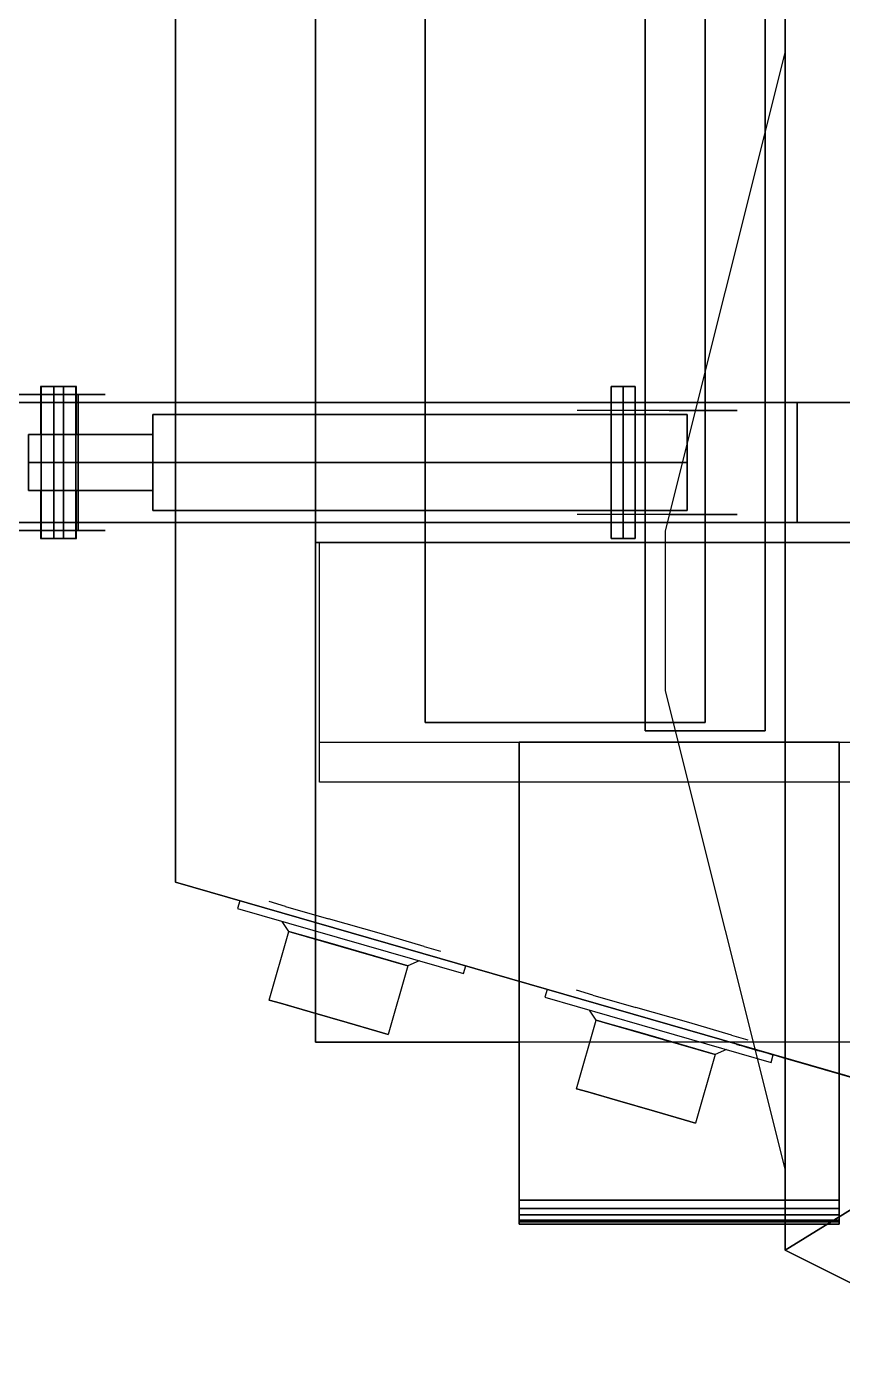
# Model space of a CAD drawing. Extents: x -1 to 971, y -1221 to 74.
# Drawn here: x 180.5 to 384.4, y -1202.1 to -866 of the extents above; entities that cross this region are included whole.
import ezdxf

# ---------------------------------------------------------------- set-up
doc = ezdxf.new("R2010")
doc.units = 0
for name, color, linetype in [('PQ_200_2D', 1, 'Continuous'), ('PQ_200_3D', 1, 'Continuous'), ('PQ_204_2D', 7, 'Continuous'), ('PQ_204_3D', 7, 'Continuous')]:
    doc.layers.add(name, color=color, linetype=linetype)

msp = doc.modelspace()

# ---------------------------------------------------------------- linework, layer by layer
at = {"layer": 'PQ_200_2D'}
for p, q in [((26.36, -958), (200.12, -958)), ((217.68, -960), (193.36, -960)), ((217.68, -990), (193.36, -990)), ((200.12, -992), (26.36, -992)), ((303.68, -1104.82), (303.68, -1165.54)), ((252.68, -1112.82), (252.68, -1120)), ((252.68, -1120), (303.68, -1120)), ((303.68, -1165.54), (370.18, -1165.54))]:
    msp.add_line(p, q, dxfattribs=at)
for points in [[(217.68, -960), (217.68, -50), (252.68, -50)], [(192.96, -968), (192.96, -956), (183.96, -956), (183.96, -968)], [(183.96, -982), (183.96, -994), (192.96, -994), (192.96, -982)], [(752.68, -990), (752.68, -1080), (510.18, -1150), (460.18, -1150), (217.68, -1080), (217.68, -990)], [(233.8, -1084.65), (233.24, -1086.58), (289.77, -1102.89), (290.33, -1100.97)], [(278.61, -1099.67), (275.85, -1100.92), (270.89, -1118.08), (241.13, -1109.49), (246.08, -1092.33), (244.41, -1089.8)], [(370.18, -1165.54), (370.18, -1172.1), (430.18, -1202.1), (470.18, -1202.1)]]:
    msp.add_lwpolyline(points, dxfattribs=at)
at = {"layer": 'PQ_200_3D', "extrusion": (0, -1, 0)}
for centre, radius in [((188.46, 2025.75, 956), 4.5), ((329.68, 2025.75, 956), 3), ((188.46, 2025.75, 994), 4.5), ((329.68, 2025.75, 994), 3)]:
    msp.add_circle(centre, radius, dxfattribs=at)
at = {"layer": 'PQ_200_3D', "extrusion": (1, 0, 0)}
for centre, radius in [((-975, 2025.75, 212.07), 12), ((-975, 2025.75, 345.67), 12), ((-975, 2025.75, 180.96), 7), ((-975, 2025.75, 212.07), 7)]:
    msp.add_circle(centre, radius, dxfattribs=at)
at = {"layer": 'PQ_200_3D'}
for points in [[(252.68, -1120), (252.68, 0), (717.68, 0), (717.68, -1120)], [(252.68, -995, 65), (717.68, -995, 65), (717.68, 0, 65), (252.68, 0, 65)], [(252.68, -1120), (252.68, -1120, 65), (252.68, 0, 65), (252.68, 0)], [(217.68, -1080, 1685), (217.68, -1080, 1945), (217.68, -50, 1945), (217.68, -50, 1685)], [(340.18, -992.1, 202.34), (340.18, -1032.1, 202.34), (370.18, -1152.1, 202.34), (370.18, -872.1, 202.34)], [(340.18, -992.1, 168.34), (340.18, -1032.1, 168.34), (370.18, -1152.1, 168.34), (370.18, -872.1, 168.34)], [(370.18, -1152.1, 168.34), (370.18, -872.1, 168.34), (370.18, -872.1, 202.34), (370.18, -1152.1, 202.34)], [(193.36, -992, 2006.19), (193.36, -958, 2006.19), (56.8, -958, 1520.01), (56.8, -992, 1520.01)], [(193.36, -992, 2006.19), (174.1, -992, 2011.6), (174.1, -958, 2011.6), (193.36, -958, 2006.19)], [(252.68, -995, 65), (253.68, -995, 60), (716.68, -995, 60), (717.68, -995, 65)], [(253.68, -995, 60), (716.68, -995, 60), (716.68, -1055, 50), (253.68, -1055, 50)], [(217.68, -1080, 1685), (460.18, -1150, 1685), (460.18, -1150, 1945), (217.68, -1080, 1945)]]:
    msp.add_3dface(points, dxfattribs=at)
for points, invisible_edges in [([(217.68, -1080, 1945), (752.68, -1080, 1945), (752.68, -50, 1945), (217.68, -50, 1945)], 1), ([(217.68, -1080, 1685), (752.68, -1080, 1685), (752.68, -50, 1685), (217.68, -50, 1685)], 1), ([(183.96, -956, 2025.75), (184.57, -956, 2028), (188.46, -956, 2025.75)], 15), ([(184.57, -956, 2023.5), (183.96, -956, 2025.75), (188.46, -956, 2025.75)], 15), ([(185.24, -956, 2022.6), (184.1, -956, 2024.63), (184.1, -994, 2024.63), (185.24, -994, 2022.6)], 10), ([(184.1, -956, 2024.63), (184.13, -956, 2026.96), (184.13, -994, 2026.96), (184.1, -994, 2024.63)], 8), ([(184.13, -956, 2026.96), (185.32, -956, 2028.97), (185.32, -994, 2028.97), (184.13, -994, 2026.96)], 2), ([(184.57, -956, 2028), (186.21, -956, 2029.64), (188.46, -956, 2025.75)], 15), ([(186.21, -956, 2021.85), (184.57, -956, 2023.5), (188.46, -956, 2025.75)], 15), ([(187.25, -956, 2021.41), (185.24, -956, 2022.6), (185.24, -994, 2022.6), (187.25, -994, 2021.41)], 2), ([(185.32, -956, 2028.97), (187.35, -956, 2030.11), (187.35, -994, 2030.11), (185.32, -994, 2028.97)], 10), ([(186.21, -956, 2029.64), (188.46, -956, 2030.25), (188.46, -956, 2025.75)], 15), ([(188.46, -956, 2021.25), (186.21, -956, 2021.85), (188.46, -956, 2025.75)], 15), ([(189.57, -956, 2021.39), (187.25, -956, 2021.41), (187.25, -994, 2021.41), (189.57, -994, 2021.39)], 8), ([(187.35, -956, 2030.11), (189.68, -956, 2030.08), (189.68, -994, 2030.08), (187.35, -994, 2030.11)], 8), ([(188.46, -956, 2030.25), (190.71, -956, 2029.64), (188.46, -956, 2025.75)], 15), ([(190.71, -956, 2029.64), (192.36, -956, 2028), (188.46, -956, 2025.75)], 15), ([(192.36, -956, 2028), (192.96, -956, 2025.75), (188.46, -956, 2025.75)], 15), ([(192.96, -956, 2025.75), (192.36, -956, 2023.5), (188.46, -956, 2025.75)], 15), ([(192.36, -956, 2023.5), (190.71, -956, 2021.85), (188.46, -956, 2025.75)], 15), ([(190.71, -956, 2021.85), (188.46, -956, 2021.25), (188.46, -956, 2025.75)], 15), ([(191.61, -956, 2022.53), (189.57, -956, 2021.39), (189.57, -994, 2021.39), (191.61, -994, 2022.53)], 10), ([(189.68, -956, 2030.08), (191.68, -956, 2028.89), (191.68, -994, 2028.89), (189.68, -994, 2030.08)], 2), ([(192.79, -956, 2024.53), (191.61, -956, 2022.53), (191.61, -994, 2022.53), (192.79, -994, 2024.53)], 2), ([(191.68, -956, 2028.89), (192.82, -956, 2026.86), (192.82, -994, 2026.86), (191.68, -994, 2028.89)], 10), ([(192.82, -956, 2026.86), (192.79, -956, 2024.53), (192.79, -994, 2024.53), (192.82, -994, 2026.86)], 8), ([(326.68, -956, 2025.75), (327.08, -956, 2027.25), (327.08, -994, 2027.25), (326.68, -994, 2025.75)], 2), ([(327.08, -956, 2024.25), (326.68, -956, 2025.75), (326.68, -994, 2025.75), (327.08, -994, 2024.25)], 8), ([(327.08, -956, 2027.25), (328.18, -956, 2028.34), (328.18, -994, 2028.34), (327.08, -994, 2027.25)], 10), ([(328.18, -956, 2023.15), (327.08, -956, 2024.25), (327.08, -994, 2024.25), (328.18, -994, 2023.15)], 10), ([(328.18, -956, 2028.34), (329.68, -956, 2028.75), (329.68, -994, 2028.75), (328.18, -994, 2028.34)], 8), ([(329.68, -956, 2022.75), (328.18, -956, 2023.15), (328.18, -994, 2023.15), (329.68, -994, 2022.75)], 2), ([(329.68, -956, 2028.75), (331.18, -956, 2028.34), (331.18, -994, 2028.34), (329.68, -994, 2028.75)], 2), ([(331.18, -956, 2023.15), (329.68, -956, 2022.75), (329.68, -994, 2022.75), (331.18, -994, 2023.15)], 8), ([(331.18, -956, 2028.34), (332.27, -956, 2027.25), (332.27, -994, 2027.25), (331.18, -994, 2028.34)], 10), ([(332.27, -956, 2024.25), (331.18, -956, 2023.15), (331.18, -994, 2023.15), (332.27, -994, 2024.25)], 10), ([(332.27, -956, 2027.25), (332.68, -956, 2025.75), (332.68, -994, 2025.75), (332.27, -994, 2027.25)], 8), ([(332.68, -956, 2025.75), (332.27, -956, 2024.25), (332.27, -994, 2024.25), (332.68, -994, 2025.75)], 2), ([(200.12, -958, 2030.26), (180.86, -958, 2035.67), (26.73, -958, 1486.91), (45.99, -958, 1481.5)], 4), ([(326.68, -961, 2025.75), (327.08, -961, 2027.25), (329.68, -961, 2025.75)], 15), ([(327.08, -961, 2024.25), (326.68, -961, 2025.75), (329.68, -961, 2025.75)], 15), ([(327.08, -961, 2027.25), (328.18, -961, 2028.34), (329.68, -961, 2025.75)], 15), ([(328.18, -961, 2023.15), (327.08, -961, 2024.25), (329.68, -961, 2025.75)], 15), ([(328.18, -961, 2028.34), (329.68, -961, 2028.75), (329.68, -961, 2025.75)], 15), ([(329.68, -961, 2022.75), (328.18, -961, 2023.15), (329.68, -961, 2025.75)], 15), ([(329.68, -961, 2028.75), (331.18, -961, 2028.34), (329.68, -961, 2025.75)], 15), ([(331.18, -961, 2028.34), (332.27, -961, 2027.25), (329.68, -961, 2025.75)], 15), ([(332.27, -961, 2027.25), (332.68, -961, 2025.75), (329.68, -961, 2025.75)], 15), ([(332.68, -961, 2025.75), (332.27, -961, 2024.25), (329.68, -961, 2025.75)], 15), ([(332.27, -961, 2024.25), (331.18, -961, 2023.15), (329.68, -961, 2025.75)], 15), ([(331.18, -961, 2023.15), (329.68, -961, 2022.75), (329.68, -961, 2025.75)], 15), ([(345.67, -964.61, 2031.75), (345.67, -963, 2025.75), (212.07, -963, 2025.75), (212.07, -964.61, 2031.75)], 8), ([(345.67, -963, 2025.75), (345.67, -964.61, 2019.75), (212.07, -964.61, 2019.75), (212.07, -963, 2025.75)], 2), ([(212.07, -964.61, 2031.75), (212.07, -963, 2025.75), (212.07, -975, 2025.75)], 15), ([(212.07, -963, 2025.75), (212.07, -964.61, 2019.75), (212.07, -975, 2025.75)], 15), ([(345.67, -969, 2036.14), (345.67, -964.61, 2031.75), (212.07, -964.61, 2031.75), (212.07, -969, 2036.14)], 10), ([(345.67, -964.61, 2019.75), (345.67, -969, 2015.35), (212.07, -969, 2015.35), (212.07, -964.61, 2019.75)], 10), ([(212.07, -969, 2036.14), (212.07, -964.61, 2031.75), (212.07, -975, 2025.75)], 15), ([(212.07, -964.61, 2019.75), (212.07, -969, 2015.35), (212.07, -975, 2025.75)], 15), ([(358.18, -962, 1995), (318.18, -962, 1995), (318.18, -962, 2026.8), (341.18, -962, 2026.8)], 4), ([(320.71, -962, 2031.12), (318.18, -962, 2026.8), (329.68, -962, 2026.8)], 10), ([(324.77, -962, 2034.05), (320.71, -962, 2031.12), (329.68, -962, 2026.8)], 10), ([(329.68, -962, 2035.09), (324.77, -962, 2034.05), (329.68, -962, 2026.8)], 10), ([(341.18, -962, 2026.8), (338.64, -962, 2031.12), (329.68, -962, 2026.8)], 10), ([(338.64, -962, 2031.12), (334.58, -962, 2034.05), (329.68, -962, 2026.8)], 10), ([(334.58, -962, 2034.05), (329.68, -962, 2035.09), (329.68, -962, 2026.8)], 10), ([(345.67, -964.61, 2031.75), (345.67, -963, 2025.75), (345.67, -975, 2025.75)], 15), ([(345.67, -963, 2025.75), (345.67, -964.61, 2019.75), (345.67, -975, 2025.75)], 15), ([(345.67, -969, 2036.14), (345.67, -964.61, 2031.75), (345.67, -975, 2025.75)], 15), ([(345.67, -964.61, 2019.75), (345.67, -969, 2015.35), (345.67, -975, 2025.75)], 15), ([(212.07, -968.94, 2029.25), (212.07, -968, 2025.75), (180.96, -968, 2025.75), (180.96, -968.94, 2029.25)], 8), ([(212.07, -968, 2025.75), (212.07, -968.94, 2022.25), (180.96, -968.94, 2022.25), (180.96, -968, 2025.75)], 2), ([(180.96, -968.94, 2029.25), (180.96, -968, 2025.75), (180.96, -975, 2025.75)], 15), ([(180.96, -968, 2025.75), (180.96, -968.94, 2022.25), (180.96, -975, 2025.75)], 15), ([(326.68, -967, 2025.75), (327.08, -967, 2027.25), (329.68, -967, 2025.75)], 15), ([(327.08, -967, 2024.25), (326.68, -967, 2025.75), (329.68, -967, 2025.75)], 15), ([(327.08, -967, 2027.25), (328.18, -967, 2028.34), (329.68, -967, 2025.75)], 15), ([(328.18, -967, 2023.15), (327.08, -967, 2024.25), (329.68, -967, 2025.75)], 15), ([(328.18, -967, 2028.34), (329.68, -967, 2028.75), (329.68, -967, 2025.75)], 15), ([(329.68, -967, 2022.75), (328.18, -967, 2023.15), (329.68, -967, 2025.75)], 15), ([(329.68, -967, 2028.75), (331.18, -967, 2028.34), (329.68, -967, 2025.75)], 15), ([(331.18, -967, 2028.34), (332.27, -967, 2027.25), (329.68, -967, 2025.75)], 15), ([(332.27, -967, 2027.25), (332.68, -967, 2025.75), (329.68, -967, 2025.75)], 15), ([(332.68, -967, 2025.75), (332.27, -967, 2024.25), (329.68, -967, 2025.75)], 15), ([(332.27, -967, 2024.25), (331.18, -967, 2023.15), (329.68, -967, 2025.75)], 15), ([(331.18, -967, 2023.15), (329.68, -967, 2022.75), (329.68, -967, 2025.75)], 15), ([(212.07, -971.5, 2031.81), (212.07, -968.94, 2029.25), (180.96, -968.94, 2029.25), (180.96, -971.5, 2031.81)], 10), ([(212.07, -968.94, 2022.25), (212.07, -971.5, 2019.68), (180.96, -971.5, 2019.68), (180.96, -968.94, 2022.25)], 10), ([(180.96, -971.5, 2031.81), (180.96, -968.94, 2029.25), (180.96, -975, 2025.75)], 15), ([(180.96, -968.94, 2022.25), (180.96, -971.5, 2019.68), (180.96, -975, 2025.75)], 15), ([(345.67, -975, 2037.75), (345.67, -969, 2036.14), (212.07, -969, 2036.14), (212.07, -975, 2037.75)], 2), ([(345.67, -969, 2015.35), (345.67, -975, 2013.75), (212.07, -975, 2013.75), (212.07, -969, 2015.35)], 8), ([(212.07, -975, 2037.75), (212.07, -969, 2036.14), (212.07, -975, 2025.75)], 15), ([(212.07, -969, 2015.35), (212.07, -975, 2013.75), (212.07, -975, 2025.75)], 15), ([(345.67, -975, 2037.75), (345.67, -969, 2036.14), (345.67, -975, 2025.75)], 15), ([(345.67, -969, 2015.35), (345.67, -975, 2013.75), (345.67, -975, 2025.75)], 15), ([(212.07, -975, 2032.75), (212.07, -971.5, 2031.81), (180.96, -971.5, 2031.81), (180.96, -975, 2032.75)], 2), ([(212.07, -971.5, 2019.68), (212.07, -975, 2018.75), (180.96, -975, 2018.75), (180.96, -971.5, 2019.68)], 8), ([(180.96, -975, 2032.75), (180.96, -971.5, 2031.81), (180.96, -975, 2025.75)], 15), ([(180.96, -971.5, 2019.68), (180.96, -975, 2018.75), (180.96, -975, 2025.75)], 15), ([(212.07, -978.5, 2031.81), (212.07, -975, 2032.75), (180.96, -975, 2032.75), (180.96, -978.5, 2031.81)], 8), ([(212.07, -975, 2018.75), (212.07, -978.5, 2019.68), (180.96, -978.5, 2019.68), (180.96, -975, 2018.75)], 2), ([(180.96, -982, 2025.75), (180.96, -981.06, 2029.25), (180.96, -975, 2025.75)], 15), ([(180.96, -981.06, 2029.25), (180.96, -978.5, 2031.81), (180.96, -975, 2025.75)], 15), ([(180.96, -978.5, 2031.81), (180.96, -975, 2032.75), (180.96, -975, 2025.75)], 15), ([(180.96, -975, 2018.75), (180.96, -978.5, 2019.68), (180.96, -975, 2025.75)], 15), ([(180.96, -978.5, 2019.68), (180.96, -981.06, 2022.25), (180.96, -975, 2025.75)], 15), ([(180.96, -981.06, 2022.25), (180.96, -982, 2025.75), (180.96, -975, 2025.75)], 15), ([(345.67, -981, 2036.14), (345.67, -975, 2037.75), (212.07, -975, 2037.75), (212.07, -981, 2036.14)], 8), ([(345.67, -975, 2013.75), (345.67, -981, 2015.35), (212.07, -981, 2015.35), (212.07, -975, 2013.75)], 2), ([(212.07, -987, 2025.75), (212.07, -985.39, 2031.75), (212.07, -975, 2025.75)], 15), ([(212.07, -985.39, 2031.75), (212.07, -981, 2036.14), (212.07, -975, 2025.75)], 15), ([(212.07, -981, 2036.14), (212.07, -975, 2037.75), (212.07, -975, 2025.75)], 15), ([(212.07, -975, 2013.75), (212.07, -981, 2015.35), (212.07, -975, 2025.75)], 15), ([(212.07, -981, 2015.35), (212.07, -985.39, 2019.75), (212.07, -975, 2025.75)], 15), ([(212.07, -985.39, 2019.75), (212.07, -987, 2025.75), (212.07, -975, 2025.75)], 15), ([(345.67, -987, 2025.75), (345.67, -985.39, 2031.75), (345.67, -975, 2025.75)], 15), ([(345.67, -985.39, 2031.75), (345.67, -981, 2036.14), (345.67, -975, 2025.75)], 15), ([(345.67, -981, 2036.14), (345.67, -975, 2037.75), (345.67, -975, 2025.75)], 15), ([(345.67, -975, 2013.75), (345.67, -981, 2015.35), (345.67, -975, 2025.75)], 15), ([(345.67, -981, 2015.35), (345.67, -985.39, 2019.75), (345.67, -975, 2025.75)], 15), ([(345.67, -985.39, 2019.75), (345.67, -987, 2025.75), (345.67, -975, 2025.75)], 15), ([(212.07, -981.06, 2029.25), (212.07, -978.5, 2031.81), (180.96, -978.5, 2031.81), (180.96, -981.06, 2029.25)], 10), ([(212.07, -978.5, 2019.68), (212.07, -981.06, 2022.25), (180.96, -981.06, 2022.25), (180.96, -978.5, 2019.68)], 10), ([(212.07, -982, 2025.75), (212.07, -981.06, 2029.25), (180.96, -981.06, 2029.25), (180.96, -982, 2025.75)], 2), ([(212.07, -981.06, 2022.25), (212.07, -982, 2025.75), (180.96, -982, 2025.75), (180.96, -981.06, 2022.25)], 8), ([(345.67, -985.39, 2031.75), (345.67, -981, 2036.14), (212.07, -981, 2036.14), (212.07, -985.39, 2031.75)], 10), ([(345.67, -981, 2015.35), (345.67, -985.39, 2019.75), (212.07, -985.39, 2019.75), (212.07, -981, 2015.35)], 10), ([(345.67, -987, 2025.75), (345.67, -985.39, 2031.75), (212.07, -985.39, 2031.75), (212.07, -987, 2025.75)], 2), ([(345.67, -985.39, 2019.75), (345.67, -987, 2025.75), (212.07, -987, 2025.75), (212.07, -985.39, 2019.75)], 8), ([(358.18, -988, 1995), (318.18, -988, 1995), (318.18, -988, 2026.8), (341.18, -988, 2026.8)], 4), ([(320.71, -988, 2031.12), (318.18, -988, 2026.8), (329.68, -988, 2026.8)], 10), ([(324.77, -988, 2034.05), (320.71, -988, 2031.12), (329.68, -988, 2026.8)], 10), ([(329.68, -988, 2035.09), (324.77, -988, 2034.05), (329.68, -988, 2026.8)], 10), ([(341.18, -988, 2026.8), (338.64, -988, 2031.12), (329.68, -988, 2026.8)], 10), ([(338.64, -988, 2031.12), (334.58, -988, 2034.05), (329.68, -988, 2026.8)], 10), ([(334.58, -988, 2034.05), (329.68, -988, 2035.09), (329.68, -988, 2026.8)], 10), ([(200.12, -992, 2030.26), (45.99, -992, 1481.5), (26.73, -992, 1486.91), (180.86, -992, 2035.67)], 2), ([(183.96, -994, 2025.75), (184.57, -994, 2028), (188.46, -994, 2025.75)], 15), ([(184.57, -994, 2023.5), (183.96, -994, 2025.75), (188.46, -994, 2025.75)], 15), ([(184.57, -994, 2028), (186.21, -994, 2029.64), (188.46, -994, 2025.75)], 15), ([(186.21, -994, 2021.85), (184.57, -994, 2023.5), (188.46, -994, 2025.75)], 15), ([(186.21, -994, 2029.64), (188.46, -994, 2030.25), (188.46, -994, 2025.75)], 15), ([(188.46, -994, 2021.25), (186.21, -994, 2021.85), (188.46, -994, 2025.75)], 15), ([(188.46, -994, 2030.25), (190.71, -994, 2029.64), (188.46, -994, 2025.75)], 15), ([(190.71, -994, 2029.64), (192.36, -994, 2028), (188.46, -994, 2025.75)], 15), ([(192.36, -994, 2028), (192.96, -994, 2025.75), (188.46, -994, 2025.75)], 15), ([(192.96, -994, 2025.75), (192.36, -994, 2023.5), (188.46, -994, 2025.75)], 15), ([(192.36, -994, 2023.5), (190.71, -994, 2021.85), (188.46, -994, 2025.75)], 15), ([(190.71, -994, 2021.85), (188.46, -994, 2021.25), (188.46, -994, 2025.75)], 15), ([(253.68, -1045, 51.53), (253.68, -1045), (716.68, -1045), (716.68, -1045, 51.53)], 8), ([(217.68, -1080, 1945), (752.68, -1080, 1945), (510.18, -1150, 1945), (460.18, -1150, 1945)], 1), ([(217.68, -1080, 1685), (752.68, -1080, 1685), (510.18, -1150, 1685), (460.18, -1150, 1685)], 1)]:
    msp.add_3dface(points, dxfattribs=dict(at, invisible_edges=invisible_edges))
at = {"layer": 'PQ_204_2D'}
for p, q in [((326.68, -960), (217.68, -960)), ((463.18, -960), (332.68, -960)), ((326.68, -990), (217.68, -990)), ((463.18, -990), (332.68, -990)), ((246.08, -1092.33), (275.85, -1100.92)), ((322.95, -1114.51), (352.71, -1123.1)), ((363.17, -1124.08), (370.18, -1152.1))]:
    msp.add_line(p, q, dxfattribs=at)
for points in [[(326.68, -963), (326.68, -956), (332.68, -956), (332.68, -963)], [(332.68, -987), (332.68, -994), (326.68, -994), (326.68, -987)], [(310.66, -1106.84), (310.11, -1108.76), (366.64, -1125.08), (367.19, -1123.16)], [(355.47, -1121.86), (352.71, -1123.1), (347.75, -1140.27), (317.99, -1131.68), (322.95, -1114.51), (321.27, -1111.99)], [(370.18, -1124.12), (370.18, -1165.54)]]:
    msp.add_lwpolyline(points, dxfattribs=at)
for points in [[(212.07, -963), (345.67, -963), (345.67, -987), (212.07, -987)], [(180.96, -968), (212.07, -968), (212.07, -982), (180.96, -982)]]:
    msp.add_lwpolyline(points, close=True, dxfattribs=at)
at = {"layer": 'PQ_204_3D', "extrusion": (-0.277336, -0.960773, 0)}
for p, q in [((358.11, -1120.64, 1685), (358.11, -1120.64, 1720)), ((460.15, -1150.1, 1735), (372.53, -1124.8, 1735))]:
    msp.add_line(p, q, dxfattribs=at)
at = {"layer": 'PQ_204_3D', "extrusion": (-0.277336, -0.960773, 4.902e-15)}
msp.add_arc((669.86, 1720, 977.37), 15, 90, 180, dxfattribs=at)
at = {"layer": 'PQ_204_3D'}
for points in [[(303.68, -1161.66, 23.92), (303.68, -1045, 49.45), (383.68, -1045, 49.45), (383.68, -1161.66, 23.92)], [(303.68, -1045, 49.45), (303.68, -1045, 19.59), (383.68, -1045, 19.59), (383.68, -1045, 49.45)], [(303.68, -1045, 19.59), (303.68, -1159.54, 8.51), (383.68, -1159.54, 8.51), (383.68, -1045, 19.59)], [(303.68, -1165, 13), (303.68, -1165.54, 18.56), (383.68, -1165.54, 18.56), (383.68, -1165, 13)]]:
    msp.add_3dface(points, dxfattribs=at)
for points, invisible_edges in [([(303.68, -1045, 49.45), (303.68, -1045, 19.59), (303.68, -1159.54, 8.51), (303.68, -1161.66, 23.92)], 4), ([(383.68, -1045, 49.45), (383.68, -1045, 19.59), (383.68, -1159.54, 8.51), (383.68, -1161.66, 23.92)], 4), ([(241.14, -1084.87, 1828.82), (246.08, -1092.33, 1828.82), (248.93, -1093.15, 1819.71), (245.24, -1086.05, 1815.71)], 5), ([(248.93, -1093.15, 1837.92), (245.24, -1086.05, 1841.93), (241.14, -1084.87, 1828.82), (246.08, -1092.33, 1828.82)], 5), ([(248.93, -1093.15, 1819.71), (245.24, -1086.05, 1815.71), (255.95, -1089.14, 1807.61), (256.37, -1095.29, 1814.09)], 5), ([(255.95, -1089.14, 1850.03), (256.37, -1095.29, 1843.55), (248.93, -1093.15, 1837.92), (245.24, -1086.05, 1841.93)], 5), ([(246.08, -1092.33, 1828.82), (241.13, -1109.49, 1828.82), (243.97, -1110.31, 1819.71), (248.93, -1093.15, 1819.71)], 5), ([(243.97, -1110.31, 1837.92), (248.93, -1093.15, 1837.92), (246.08, -1092.33, 1828.82), (241.13, -1109.49, 1828.82)], 5), ([(246.08, -1092.33, 1828.82), (256.37, -1095.29, 1814.09), (248.93, -1093.15, 1819.71), (246.08, -1092.33, 1828.82)], 9), ([(265.56, -1097.95, 1814.09), (248.93, -1093.15, 1837.92), (246.08, -1092.33, 1828.82), (256.37, -1095.29, 1814.09)], 5), ([(255.95, -1089.14, 1807.61), (256.37, -1095.29, 1814.09), (265.56, -1097.95, 1814.09), (269.19, -1092.96, 1807.61)], 5), ([(255.95, -1089.14, 1850.03), (269.19, -1092.96, 1850.03), (265.56, -1097.95, 1843.55), (256.37, -1095.29, 1843.55)], 11), ([(243.97, -1110.31, 1819.71), (248.93, -1093.15, 1819.71), (256.37, -1095.29, 1814.09), (251.41, -1112.46, 1814.09)], 5), ([(256.37, -1095.29, 1843.55), (251.41, -1112.46, 1843.55), (243.97, -1110.31, 1837.92), (248.93, -1093.15, 1837.92)], 5), ([(256.37, -1095.29, 1843.55), (273, -1100.1, 1819.71), (265.56, -1097.95, 1814.09), (248.93, -1093.15, 1837.92)], 5), ([(256.37, -1095.29, 1814.09), (251.41, -1112.46, 1814.09), (260.61, -1115.11, 1814.09), (265.56, -1097.95, 1814.09)], 5), ([(256.37, -1095.29, 1843.55), (265.56, -1097.95, 1843.55), (260.61, -1115.11, 1843.55), (251.41, -1112.46, 1843.55)], 10), ([(256.37, -1095.29, 1843.55), (265.56, -1097.95, 1843.55), (275.85, -1100.92, 1828.82), (273, -1100.1, 1819.71)], 10), ([(273, -1100.1, 1819.71), (279.91, -1096.06, 1815.71), (269.19, -1092.96, 1807.61), (265.56, -1097.95, 1814.09)], 5), ([(269.19, -1092.96, 1850.03), (265.56, -1097.95, 1843.55), (273, -1100.1, 1837.92), (279.91, -1096.06, 1841.93)], 5), ([(268.05, -1117.26, 1819.71), (273, -1100.1, 1819.71), (265.56, -1097.95, 1814.09), (260.61, -1115.11, 1814.09)], 5), ([(265.56, -1097.95, 1843.55), (260.61, -1115.11, 1843.55), (268.05, -1117.26, 1837.92), (273, -1100.1, 1837.92)], 5), ([(265.56, -1097.95, 1843.55), (273, -1100.1, 1837.92), (275.85, -1100.92, 1828.82)], 12), ([(284, -1097.24, 1828.82), (275.85, -1100.92, 1828.82), (273, -1100.1, 1819.71), (279.91, -1096.06, 1815.71)], 5), ([(273, -1100.1, 1837.92), (279.91, -1096.06, 1841.93), (284, -1097.24, 1828.82), (275.85, -1100.92, 1828.82)], 5), ([(275.85, -1100.92, 1828.82), (270.89, -1118.08, 1828.82), (268.05, -1117.26, 1819.71), (273, -1100.1, 1819.71)], 5), ([(268.05, -1117.26, 1837.92), (273, -1100.1, 1837.92), (275.85, -1100.92, 1828.82), (270.89, -1118.08, 1828.82)], 5), ([(318.01, -1107.05, 1828.82), (322.95, -1114.51, 1828.82), (325.79, -1115.33, 1819.71), (322.1, -1108.23, 1815.71)], 5), ([(325.79, -1115.33, 1837.92), (322.1, -1108.23, 1841.93), (318.01, -1107.05, 1828.82), (322.95, -1114.51, 1828.82)], 5), ([(325.79, -1115.33, 1819.71), (322.1, -1108.23, 1815.71), (332.81, -1111.33, 1807.61), (333.23, -1117.48, 1814.09)], 5), ([(332.81, -1111.33, 1850.03), (333.23, -1117.48, 1843.55), (325.79, -1115.33, 1837.92), (322.1, -1108.23, 1841.93)], 5), ([(241.13, -1109.49, 1828.82), (251.41, -1112.46, 1814.09), (243.97, -1110.31, 1819.71), (241.13, -1109.49, 1828.82)], 9), ([(260.61, -1115.11, 1814.09), (243.97, -1110.31, 1837.92), (241.13, -1109.49, 1828.82), (251.41, -1112.46, 1814.09)], 5), ([(251.41, -1112.46, 1843.55), (268.05, -1117.26, 1819.71), (260.61, -1115.11, 1814.09), (243.97, -1110.31, 1837.92)], 5), ([(251.41, -1112.46, 1843.55), (260.61, -1115.11, 1843.55), (270.89, -1118.08, 1828.82), (268.05, -1117.26, 1819.71)], 10), ([(332.81, -1111.33, 1807.61), (333.23, -1117.48, 1814.09), (342.43, -1120.14, 1814.09), (346.06, -1115.15, 1807.61)], 5), ([(332.81, -1111.33, 1850.03), (346.06, -1115.15, 1850.03), (342.43, -1120.14, 1843.55), (333.23, -1117.48, 1843.55)], 11), ([(260.61, -1115.11, 1843.55), (268.05, -1117.26, 1837.92), (270.89, -1118.08, 1828.82)], 12), ([(322.95, -1114.51, 1828.82), (317.99, -1131.68, 1828.82), (320.83, -1132.5, 1819.71), (325.79, -1115.33, 1819.71)], 5), ([(320.83, -1132.5, 1837.92), (325.79, -1115.33, 1837.92), (322.95, -1114.51, 1828.82), (317.99, -1131.68, 1828.82)], 5), ([(320.83, -1132.5, 1819.71), (325.79, -1115.33, 1819.71), (333.23, -1117.48, 1814.09), (328.27, -1134.64, 1814.09)], 5), ([(333.23, -1117.48, 1843.55), (328.27, -1134.64, 1843.55), (320.83, -1132.5, 1837.92), (325.79, -1115.33, 1837.92)], 5), ([(322.95, -1114.51, 1828.82), (333.23, -1117.48, 1814.09), (325.79, -1115.33, 1819.71), (322.95, -1114.51, 1828.82)], 9), ([(342.43, -1120.14, 1814.09), (325.79, -1115.33, 1837.92), (322.95, -1114.51, 1828.82), (333.23, -1117.48, 1814.09)], 5), ([(333.23, -1117.48, 1843.55), (349.87, -1122.28, 1819.71), (342.43, -1120.14, 1814.09), (325.79, -1115.33, 1837.92)], 5), ([(349.87, -1122.28, 1819.71), (356.77, -1118.24, 1815.71), (346.06, -1115.15, 1807.61), (342.43, -1120.14, 1814.09)], 5), ([(346.06, -1115.15, 1850.03), (342.43, -1120.14, 1843.55), (349.87, -1122.28, 1837.92), (356.77, -1118.24, 1841.93)], 5), ([(333.23, -1117.48, 1814.09), (328.27, -1134.64, 1814.09), (337.47, -1137.3, 1814.09), (342.43, -1120.14, 1814.09)], 5), ([(333.23, -1117.48, 1843.55), (342.43, -1120.14, 1843.55), (337.47, -1137.3, 1843.55), (328.27, -1134.64, 1843.55)], 10), ([(333.23, -1117.48, 1843.55), (342.43, -1120.14, 1843.55), (352.71, -1123.1, 1828.82), (349.87, -1122.28, 1819.71)], 10), ([(360.86, -1119.42, 1828.82), (352.71, -1123.1, 1828.82), (349.87, -1122.28, 1819.71), (356.77, -1118.24, 1815.71)], 5), ([(349.87, -1122.28, 1837.92), (356.77, -1118.24, 1841.93), (360.86, -1119.42, 1828.82), (352.71, -1123.1, 1828.82)], 5), ([(344.91, -1139.45, 1819.71), (349.87, -1122.28, 1819.71), (342.43, -1120.14, 1814.09), (337.47, -1137.3, 1814.09)], 5), ([(342.43, -1120.14, 1843.55), (337.47, -1137.3, 1843.55), (344.91, -1139.45, 1837.92), (349.87, -1122.28, 1837.92)], 5), ([(342.43, -1120.14, 1843.55), (349.87, -1122.28, 1837.92), (352.71, -1123.1, 1828.82)], 12), ([(352.71, -1123.1, 1828.82), (347.75, -1140.27, 1828.82), (344.91, -1139.45, 1819.71), (349.87, -1122.28, 1819.71)], 5), ([(344.91, -1139.45, 1837.92), (349.87, -1122.28, 1837.92), (352.71, -1123.1, 1828.82), (347.75, -1140.27, 1828.82)], 5), ([(317.99, -1131.68, 1828.82), (328.27, -1134.64, 1814.09), (320.83, -1132.5, 1819.71), (317.99, -1131.68, 1828.82)], 9), ([(337.47, -1137.3, 1814.09), (320.83, -1132.5, 1837.92), (317.99, -1131.68, 1828.82), (328.27, -1134.64, 1814.09)], 5), ([(328.27, -1134.64, 1843.55), (344.91, -1139.45, 1819.71), (337.47, -1137.3, 1814.09), (320.83, -1132.5, 1837.92)], 5), ([(328.27, -1134.64, 1843.55), (337.47, -1137.3, 1843.55), (347.75, -1140.27, 1828.82), (344.91, -1139.45, 1819.71)], 10), ([(337.47, -1137.3, 1843.55), (344.91, -1139.45, 1837.92), (347.75, -1140.27, 1828.82)], 12), ([(303.68, -1159.54, 8.51), (303.68, -1160.85, 8.55), (383.68, -1160.85, 8.55), (383.68, -1159.54, 8.51)], 2), ([(303.68, -1161.66, 23.92), (303.68, -1162.79, 23.52), (303.68, -1160.85, 8.55), (303.68, -1159.54, 8.51)], 10), ([(383.68, -1161.66, 23.92), (383.68, -1162.79, 23.52), (383.68, -1160.85, 8.55), (383.68, -1159.54, 8.51)], 10), ([(303.68, -1160.85, 8.55), (303.68, -1162.09, 8.93), (383.68, -1162.09, 8.93), (383.68, -1160.85, 8.55)], 10), ([(303.68, -1162.79, 23.52), (303.68, -1163.79, 22.86), (303.68, -1162.09, 8.93), (303.68, -1160.85, 8.55)], 10), ([(303.68, -1162.79, 23.52), (303.68, -1161.66, 23.92), (383.68, -1161.66, 23.92), (383.68, -1162.79, 23.52)], 8), ([(303.68, -1162.09, 8.93), (303.68, -1163.2, 9.62), (383.68, -1163.2, 9.62), (383.68, -1162.09, 8.93)], 8), ([(303.68, -1163.79, 22.86), (303.68, -1164.61, 21.97), (303.68, -1163.2, 9.62), (303.68, -1162.09, 8.93)], 10), ([(303.68, -1163.79, 22.86), (303.68, -1162.79, 23.52), (383.68, -1162.79, 23.52), (383.68, -1163.79, 22.86)], 10), ([(383.68, -1162.79, 23.52), (383.68, -1163.79, 22.86), (383.68, -1162.09, 8.93), (383.68, -1160.85, 8.55)], 10), ([(383.68, -1163.79, 22.86), (383.68, -1164.61, 21.97), (383.68, -1163.2, 9.62), (383.68, -1162.09, 8.93)], 10), ([(303.68, -1163.2, 9.62), (303.68, -1164.09, 10.58), (383.68, -1164.09, 10.58), (383.68, -1163.2, 9.62)], 2), ([(303.68, -1164.61, 21.97), (303.68, -1165.19, 20.92), (303.68, -1164.09, 10.58), (303.68, -1163.2, 9.62)], 10), ([(303.68, -1164.61, 21.97), (303.68, -1163.79, 22.86), (383.68, -1163.79, 22.86), (383.68, -1164.61, 21.97)], 2), ([(303.68, -1164.09, 10.58), (303.68, -1164.71, 11.73), (383.68, -1164.71, 11.73), (383.68, -1164.09, 10.58)], 10), ([(303.68, -1165.19, 20.92), (303.68, -1165.51, 19.76), (303.68, -1164.71, 11.73), (303.68, -1164.09, 10.58)], 10), ([(303.68, -1165.19, 20.92), (303.68, -1164.61, 21.97), (383.68, -1164.61, 21.97), (383.68, -1165.19, 20.92)], 8), ([(303.68, -1164.71, 11.73), (303.68, -1165, 13), (383.68, -1165, 13), (383.68, -1164.71, 11.73)], 8), ([(303.68, -1165.51, 19.76), (303.68, -1165.54, 18.56), (303.68, -1165, 13), (303.68, -1164.71, 11.73)], 8), ([(303.68, -1165.51, 19.76), (303.68, -1165.19, 20.92), (383.68, -1165.19, 20.92), (383.68, -1165.51, 19.76)], 10), ([(303.68, -1165.54, 18.56), (303.68, -1165.51, 19.76), (383.68, -1165.51, 19.76), (383.68, -1165.54, 18.56)], 2), ([(383.68, -1164.61, 21.97), (383.68, -1165.19, 20.92), (383.68, -1164.09, 10.58), (383.68, -1163.2, 9.62)], 10), ([(383.68, -1165.19, 20.92), (383.68, -1165.51, 19.76), (383.68, -1164.71, 11.73), (383.68, -1164.09, 10.58)], 10), ([(383.68, -1165.51, 19.76), (383.68, -1165.54, 18.56), (383.68, -1165, 13), (383.68, -1164.71, 11.73)], 8)]:
    msp.add_3dface(points, dxfattribs=dict(at, invisible_edges=invisible_edges))

# ---------------------------------------------------------------- meshes
at = {"layer": 'PQ_200_3D'}
mesh = msp.add_polyface(dxfattribs=at)
corners = [(370.18, -1172.1, 160.34), (400.18, -1153.56, 160.34), (400.18, -632.1, 160.34), (370.18, -632.1, 160.34), (370.18, -1172.1, 210.34), (400.18, -1153.56, 210.34), (400.18, -632.1, 210.34), (370.18, -632.1, 210.34)]
mesh.append_faces([[corners[k] for k in face] for face in [(0, 3, 2, 1), (4, 5, 6, 7), (0, 1, 5, 4), (3, 7, 6, 2), (0, 4, 7, 3), (1, 2, 6, 5)]])
mesh = msp.add_polyface(dxfattribs=at)
corners = [(335.18, -1042.1, 170.34), (365.18, -1042.1, 170.34), (365.18, -642.1, 170.34), (335.18, -642.1, 170.34), (335.18, -1042.1, 200.34), (365.18, -1042.1, 200.34), (365.18, -642.1, 200.34), (335.18, -642.1, 200.34)]
mesh.append_faces([[corners[k] for k in face] for face in [(0, 3, 2, 1), (4, 5, 6, 7), (0, 1, 5, 4), (3, 7, 6, 2), (0, 4, 7, 3), (1, 2, 6, 5)]])
mesh = msp.add_polyface(dxfattribs=at)
corners = [(280.18, -1040, 1660), (350.18, -1040, 1660), (350.18, -790, 1660), (280.18, -790, 1660), (280.18, -1040, 1685), (350.18, -1040, 1685), (350.18, -790, 1685), (280.18, -790, 1685)]
mesh.append_faces([[corners[k] for k in face] for face in [(0, 3, 2, 1), (4, 5, 6, 7), (0, 1, 5, 4), (3, 7, 6, 2), (0, 4, 7, 3), (1, 2, 6, 5)]])
mesh = msp.add_polyface(dxfattribs=at)
corners = [(100.18, -990, 1965), (870.18, -990, 1965), (870.18, -960, 1965), (100.18, -960, 1965), (100.18, -990, 1995), (870.18, -990, 1995), (870.18, -960, 1995), (100.18, -960, 1995)]
mesh.append_faces([[corners[k] for k in face] for face in [(0, 3, 2, 1), (4, 5, 6, 7), (0, 1, 5, 4), (3, 7, 6, 2), (0, 4, 7, 3), (1, 2, 6, 5)]])
mesh = msp.add_polyface(dxfattribs=at)
corners = [(473.18, -960, 1965), (373.18, -960, 1965), (373.18, -960, 1955), (473.18, -960, 1947), (473.18, -990, 1965), (373.18, -990, 1965), (373.18, -990, 1955), (473.18, -990, 1947)]
mesh.append_faces([[corners[k] for k in face] for face in [(0, 3, 2, 1), (4, 5, 6, 7), (0, 1, 5, 4), (3, 7, 6, 2), (0, 4, 7, 3), (1, 2, 6, 5)]])
mesh = msp.add_polyface(dxfattribs=at)
corners = [(430.18, -1202.1, 160.34), (437.26, -1172.1, 160.34), (400.18, -1153.56, 160.34), (370.18, -1172.1, 160.34), (430.18, -1202.1, 210.34), (437.26, -1172.1, 210.34), (400.18, -1153.56, 210.34), (370.18, -1172.1, 210.34)]
mesh.append_faces([[corners[k] for k in face] for face in [(0, 3, 2, 1), (4, 5, 6, 7), (0, 1, 5, 4), (3, 7, 6, 2), (0, 4, 7, 3), (1, 2, 6, 5)]])

doc.saveas('drawing.dxf')
